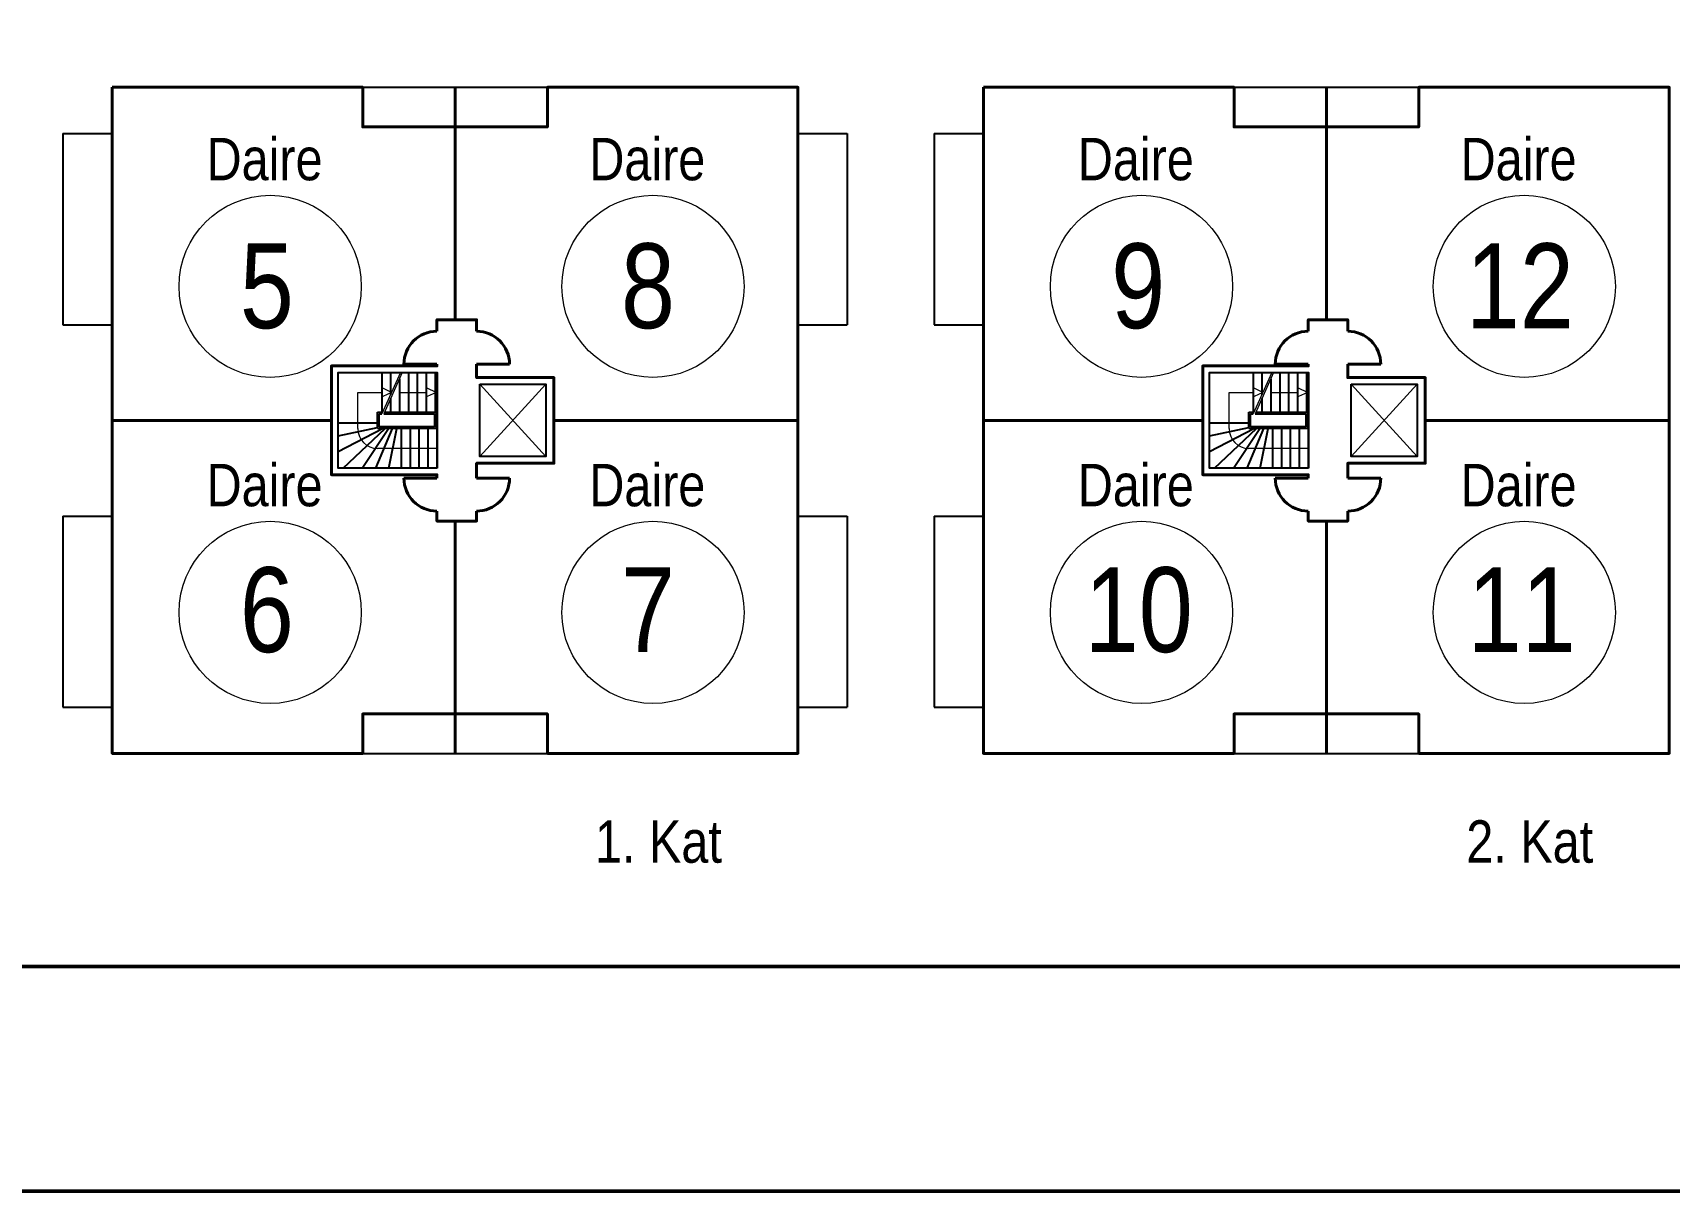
# Model space of a CAD drawing. Header units: millimetres. Extents: x 1811019 to 3717122, y -501178 to -243171.
# Drawn here: x 1815691 to 1818007, y -246506 to -244868 of the extents above; entities that cross this region are included whole.
import ezdxf

# ---------------------------------------------------------------- set-up
doc = ezdxf.new("R2010")
doc.units = ezdxf.units.MM
for name, color, linetype, lineweight in [('a_görünüş', 32, 'Continuous', 25), ('a_görünüş_kalın', 20, 'Continuous', 40), ('a_not_misc', 144, 'Continuous', 5), ('a_not_text', 7, 'Continuous', 13), ('a_çerçeve_line', 7, 'Continuous', 50)]:
    doc.layers.add(name, color=color, linetype=linetype, lineweight=lineweight)
doc.styles.get("Standard").update_dxf_attribs({"font": 'ARIALN.TTF'})

msp = doc.modelspace()

# ---------------------------------------------------------------- linework, layer by layer
at = {"layer": 'a_görünüş'}
for p, q in [((1816158, -244944.7), (1816419.3, -244944.7)), ((1817391, -244944.7), (1817652.3, -244944.7)), ((1815733.7, -245010), (1815803.4, -245010)), ((1816773.9, -245010), (1816843.7, -245010)), ((1816966.6, -245010), (1817036.4, -245010)), ((1815733.7, -245280.6), (1815803.4, -245280.6)), ((1816773.9, -245280.6), (1816843.7, -245280.6)), ((1816966.6, -245280.6), (1817036.4, -245280.6)), ((1816184.9, -245349.2), (1816184.9, -245404.2)), ((1816197.4, -245349.2), (1816197.4, -245379.4)), ((1816210, -245357.1), (1816210, -245404.2)), ((1816222.6, -245349.2), (1816222.6, -245404.2)), ((1816235.2, -245349.2), (1816235.2, -245404.2)), ((1816247.8, -245349.2), (1816247.8, -245404.2)), ((1816260.4, -245348.3), (1816260.4, -245404.2)), ((1817417.8, -245349.2), (1817417.8, -245404.2)), ((1817430.4, -245349.2), (1817430.4, -245379.4)), ((1817443, -245357.1), (1817443, -245404.2)), ((1817455.6, -245349.2), (1817455.6, -245404.2)), ((1817468.2, -245349.2), (1817468.2, -245404.2)), ((1817480.8, -245349.2), (1817480.8, -245404.2)), ((1817493.4, -245348.3), (1817493.4, -245404.2)), ((1816197.4, -245385), (1816197.4, -245404.2)), ((1817430.4, -245385), (1817430.4, -245404.2)), ((1816179, -245427.6), (1816179, -245404.2)), ((1816179, -245404.2), (1816186.3, -245404.2)), ((1816181.4, -245425.2), (1816181.4, -245406.6)), ((1816181.4, -245406.6), (1816185.2, -245406.6)), ((1816187.8, -245406.6), (1816259.5, -245406.6)), ((1816188.8, -245404.2), (1816261.8, -245404.2)), ((1817412, -245427.6), (1817412, -245404.2)), ((1817412, -245404.2), (1817419.2, -245404.2)), ((1817414.3, -245425.2), (1817414.3, -245406.6)), ((1817414.3, -245406.6), (1817418.2, -245406.6)), ((1817420.7, -245406.6), (1817492.5, -245406.6)), ((1817421.8, -245404.2), (1817494.8, -245404.2)), ((1816123, -245419.5), (1816179, -245419.5)), ((1816123, -245437.7), (1816179, -245426.2)), ((1816123, -245460), (1816185.8, -245427.6)), ((1816130.5, -245483.6), (1816189.8, -245427.6)), ((1816157.2, -245483.6), (1816194.6, -245427.6)), ((1816176.4, -245483.6), (1816200.2, -245427.6)), ((1816261.8, -245427.6), (1816179, -245427.6)), ((1816259.5, -245425.2), (1816181.4, -245425.2)), ((1816194.8, -245483.6), (1816206.3, -245427.6)), ((1816212.8, -245483.6), (1816212.8, -245427.6)), ((1816225.4, -245483.6), (1816225.4, -245427.6)), ((1816238, -245483.6), (1816238, -245427.6)), ((1816250.6, -245483.6), (1816250.6, -245427.6)), ((1816263.2, -245482.6), (1816263.2, -245427.6)), ((1817356, -245419.5), (1817412, -245419.5)), ((1817356, -245437.7), (1817412, -245426.2)), ((1817356, -245460), (1817418.8, -245427.6)), ((1817363.4, -245483.6), (1817422.8, -245427.6)), ((1817390.2, -245483.6), (1817427.6, -245427.6)), ((1817409.3, -245483.6), (1817433.1, -245427.6)), ((1817494.8, -245427.6), (1817412, -245427.6)), ((1817492.5, -245425.2), (1817414.3, -245425.2)), ((1817427.7, -245483.6), (1817439.2, -245427.6)), ((1817445.8, -245483.6), (1817445.8, -245427.6)), ((1817458.4, -245483.6), (1817458.4, -245427.6)), ((1817471, -245483.6), (1817471, -245427.6)), ((1817483.6, -245483.6), (1817483.6, -245427.6)), ((1817496.2, -245482.6), (1817496.2, -245427.6)), ((1815733.7, -245551.2), (1815803.4, -245551.2)), ((1816773.9, -245551.2), (1816843.7, -245551.2)), ((1816966.6, -245551.2), (1817036.4, -245551.2)), ((1815733.7, -245821.8), (1815803.4, -245821.8)), ((1816773.9, -245821.8), (1816843.7, -245821.8)), ((1816966.6, -245821.8), (1817036.4, -245821.8)), ((1816158, -245887.1), (1816419.3, -245887.1)), ((1817391, -245887.1), (1817652.3, -245887.1))]:
    msp.add_line(p, q, dxfattribs=at)
for points in [[(1815733.7, -245010), (1815733.7, -245280.6)], [(1816843.7, -245010), (1816843.7, -245280.6)], [(1816966.6, -245010), (1816966.6, -245280.6)], [(1816259.5, -245406.6), (1816259.5, -245425.2)], [(1816261.8, -245404.2), (1816261.8, -245427.6)], [(1817492.5, -245406.6), (1817492.5, -245425.2)], [(1817494.8, -245404.2), (1817494.8, -245427.6)], [(1815733.7, -245551.2), (1815733.7, -245821.8)], [(1816843.7, -245551.2), (1816843.7, -245821.8)], [(1816966.6, -245551.2), (1816966.6, -245821.8)]]:
    msp.add_lwpolyline(points, dxfattribs=at)
for points in [[(1816263.2, -245483.6), (1816123, -245483.6), (1816123, -245348.3), (1816263.2, -245348.3)], [(1816323.7, -245364.6), (1816417, -245364.6), (1816417, -245467.2), (1816323.7, -245467.2)], [(1817496.2, -245483.6), (1817356, -245483.6), (1817356, -245348.3), (1817496.2, -245348.3)], [(1817556.6, -245364.6), (1817649.9, -245364.6), (1817649.9, -245467.2), (1817556.6, -245467.2)]]:
    msp.add_lwpolyline(points, close=True, dxfattribs=at)
at = {"layer": 'a_görünüş_kalın'}
for p, q in [((1816263, -245336.6), (1816216.3, -245336.6)), ((1816319, -245336.6), (1816365.6, -245336.6)), ((1817496, -245336.6), (1817449.3, -245336.6)), ((1817551.9, -245336.6), (1817598.6, -245336.6)), ((1816263, -245497.6), (1816216.3, -245497.6)), ((1816319, -245497.6), (1816365.6, -245497.6)), ((1817496, -245497.6), (1817449.3, -245497.6)), ((1817551.9, -245497.6), (1817598.6, -245497.6))]:
    msp.add_line(p, q, dxfattribs=at)
for points in [[(1815803.4, -244944.7), (1816158, -244944.7), (1816158, -245000.7), (1816419.3, -245000.7), (1816419.3, -244944.7), (1816773.9, -244944.7), (1816773.9, -245000.7), (1816773.9, -245887.1), (1816419.3, -245887.1), (1816419.3, -245831.1), (1816158, -245831.1), (1816158, -245887.1), (1815803.4, -245887.1)], [(1817036.4, -244944.7), (1817391, -244944.7), (1817391, -245000.7), (1817652.3, -245000.7), (1817652.3, -244944.7), (1818006.8, -244944.7), (1818006.8, -245000.7), (1818006.8, -245887.1), (1817652.3, -245887.1), (1817652.3, -245831.1), (1817391, -245831.1), (1817391, -245887.1), (1817036.4, -245887.1)]]:
    msp.add_lwpolyline(points, close=True, dxfattribs=at)
for points in [[(1816288.7, -244944.7), (1816288.7, -245273.5), (1816263, -245273.5), (1816263, -245289.9)], [(1817521.6, -244944.7), (1817521.6, -245273.5), (1817496, -245273.5), (1817496, -245289.9)], [(1816319, -245289.9), (1816319, -245273.5), (1816288.7, -245273.5)], [(1817551.9, -245289.9), (1817551.9, -245273.5), (1817521.6, -245273.5)], [(1816263, -245336.6), (1816263, -245338.9), (1816113.7, -245338.9), (1816113.7, -245492.9), (1816263, -245492.9), (1816263, -245497.6)], [(1816319, -245497.6), (1816319, -245476.6), (1816428.6, -245476.6), (1816428.6, -245355.3), (1816319, -245355.3), (1816319, -245336.6)], [(1817496, -245336.6), (1817496, -245338.9), (1817346.7, -245338.9), (1817346.7, -245492.9), (1817496, -245492.9), (1817496, -245497.6)], [(1817551.9, -245497.6), (1817551.9, -245476.6), (1817661.6, -245476.6), (1817661.6, -245355.3), (1817551.9, -245355.3), (1817551.9, -245336.6)], [(1816113.7, -245415.9), (1815803.4, -245415.9)], [(1816428.6, -245415.9), (1816773.9, -245415.9)], [(1817346.7, -245415.9), (1817036.4, -245415.9)], [(1817661.6, -245415.9), (1818006.8, -245415.9)], [(1816263, -245544.2), (1816263, -245558.3), (1816319, -245558.3), (1816319, -245544.2)], [(1817496, -245544.2), (1817496, -245558.3), (1817551.9, -245558.3), (1817551.9, -245544.2)], [(1816288.7, -245887.1), (1816288.7, -245558.3)], [(1817521.6, -245887.1), (1817521.6, -245558.3)]]:
    msp.add_lwpolyline(points, dxfattribs=at)
for centre, start, end in [((1816263, -245336.6), 90, 180), ((1816319, -245336.6), 0, 90), ((1817496, -245336.6), 90, 180), ((1817551.9, -245336.6), 0, 90), ((1816263, -245497.6), 180, 270), ((1816319, -245497.6), 270, 0.0001), ((1817496, -245497.6), 180, 270), ((1817551.9, -245497.6), 270, 0.0001)]:
    msp.add_arc(centre, 46.7, start, end, dxfattribs=at)
at = {"layer": 'a_not_misc'}
for p, q in [((1816151, -245376.3), (1816186.3, -245376.3)), ((1816151, -245427.6), (1816151, -245376.3)), ((1816211.4, -245376.3), (1816249.2, -245376.3)), ((1817384, -245376.3), (1817419.2, -245376.3)), ((1817384, -245427.6), (1817384, -245376.3)), ((1817444.4, -245376.3), (1817482.2, -245376.3)), ((1816261.8, -245455.6), (1816179, -245455.6)), ((1817494.8, -245455.6), (1817412, -245455.6))]:
    msp.add_line(p, q, dxfattribs=at)
for points in [[(1816211.4, -245348.3), (1816185.2, -245406.6)], [(1816214, -245348.3), (1816187.8, -245406.6)], [(1816323.7, -245364.6), (1816417, -245467.2)], [(1816417, -245364.6), (1816323.7, -245467.2)], [(1817444.4, -245348.3), (1817418.2, -245406.6)], [(1817447, -245348.3), (1817420.7, -245406.6)], [(1817556.6, -245364.6), (1817649.9, -245467.2)], [(1817649.9, -245364.6), (1817556.6, -245467.2)], [(1816198.8, -245376.3), (1816186.3, -245370.4)], [(1816198.8, -245376.3), (1816186.3, -245382.1)], [(1816261.8, -245376.3), (1816249.2, -245370.4)], [(1816261.8, -245376.3), (1816249.2, -245382.1)], [(1817431.8, -245376.3), (1817419.2, -245370.4)], [(1817431.8, -245376.3), (1817419.2, -245382.1)], [(1817494.8, -245376.3), (1817482.2, -245370.4)], [(1817494.8, -245376.3), (1817482.2, -245382.1)]]:
    msp.add_lwpolyline(points, dxfattribs=at)
for centre in [(1816027, -245226.3), (1816568.7, -245226.3), (1817260, -245226.3), (1817801.7, -245226.3), (1816027, -245687.5), (1816568.7, -245687.5), (1817260, -245687.5), (1817801.7, -245687.5)]:
    msp.add_circle(centre, 128.9, dxfattribs=at)
for centre in [(1816179, -245427.6), (1817412, -245427.6)]:
    msp.add_arc(centre, 28, 180, 270, dxfattribs=at)
at = {"layer": 'a_çerçeve_line'}
msp.add_line((1813246.8, -246188.6), (1819420, -246188.6), dxfattribs=at)
msp.add_lwpolyline([(1819420, -243228.6), (1811019.2, -243228.6), (1811019.2, -246506.5), (1819420, -246506.5), (1819420, -243228.6)], dxfattribs=at)

# ---------------------------------------------------------------- texts
at = {"layer": 'a_not_text'}
for s, height, p in [('Daire', 60, (1815937, -245076.2)), ('Daire', 60, (1816478.6, -245076.2)), ('Daire', 60, (1817169.9, -245076.2)), ('Daire', 60, (1817711.6, -245076.2)), ('5', 120, (1815984.1, -245285.5)), ('8', 120, (1816523.4, -245285.5)), ('9', 120, (1817217.1, -245285.5)), ('12', 120, (1817719, -245285.5)), ('Daire', 60, (1815937, -245537.4)), ('Daire', 60, (1816478.6, -245537.4)), ('Daire', 60, (1817169.9, -245537.4)), ('Daire', 60, (1817711.6, -245537.4)), ('6', 120, (1815984.1, -245743.7)), ('7', 120, (1816523.4, -245743.7)), ('10', 120, (1817179.7, -245743.7)), ('11', 120, (1817721.6, -245743.7)), ('1. Kat', 60, (1816486.6, -246041.7)), ('2. Kat', 60, (1817719.6, -246041.7))]:
    msp.add_text(s, height=height, dxfattribs=at).set_placement(p)

doc.saveas('drawing.dxf')
